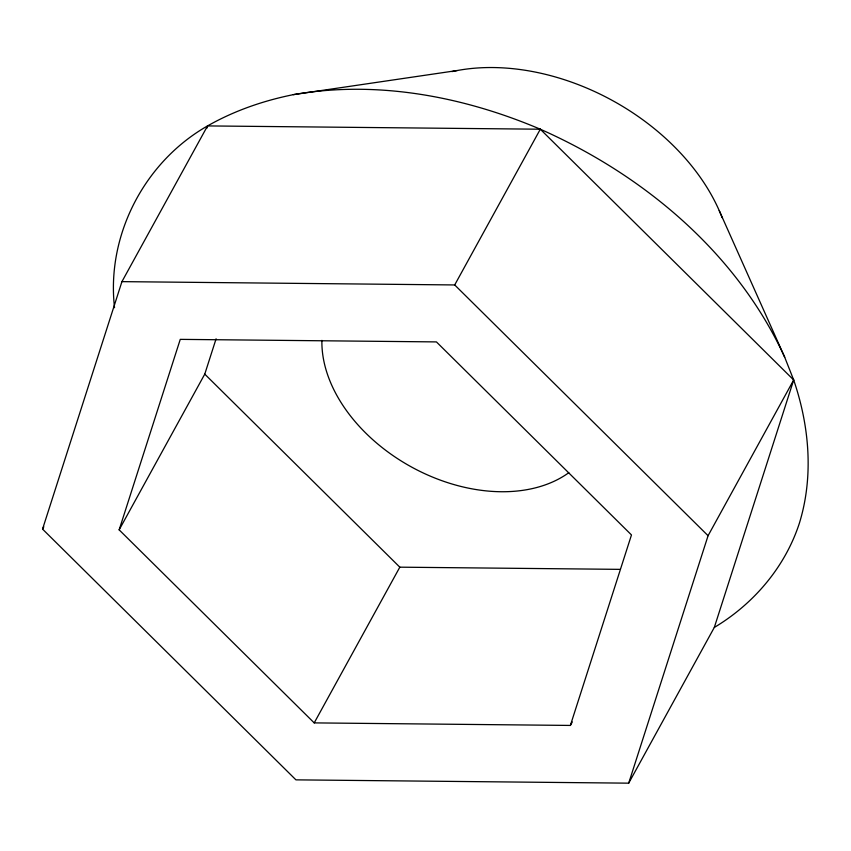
<?xml version="1.0" encoding="UTF-8"?>
<svg xmlns="http://www.w3.org/2000/svg" width="851" height="851" viewBox="0 0 851 851"><rect width="100%" height="100%" fill="white"/><g stroke="black" fill="none" stroke-linecap="round" stroke-linejoin="round"><path stroke-width="1.28" d="M719.223 210.591L784.718 357.26L793.685 379.982L714.308 627.442L628.698 783.165L295.935 779.856L42.55 529.099L121.938 281.638L207.548 125.916C234.174 110.768 263.321 100.695 293.318 94.652L457.147 70.537M206.729 128.437L207.548 125.916L540.311 129.214C643.813 175.061 736.987 253.013 784.718 357.26M119.151 529.854L180.263 339.368L436.425 341.911L631.474 534.949L570.372 725.435L314.21 722.893L119.151 529.854L204.761 374.132L216.09 338.804M628.698 783.165L708.075 535.705L793.685 379.982L540.311 129.214C463.018 96.333 376.78 80.058 293.318 94.652M42.55 529.099L43.827 526.769M121.938 281.638L454.7 284.947L540.311 129.214M314.21 722.893L399.821 567.17L620.145 569.362M570.372 725.435L572.287 721.956M207.548 125.916C144.415 161.839 106.205 235.397 114.534 307.69M714.308 627.442C753.678 603.902 785.016 567.149 799.334 523.365C813.822 476.539 809.386 425.915 793.685 379.982M454.7 284.947L708.075 535.705M204.761 374.132L399.821 567.17M568.808 472.699A148.223 102.96 28.8 0 1 413.331 467.997A148.223 102.96 28.8 0 1 321.901 340.389M451.892 71.612A197.634 137.288 28.8 0 1 722.159 217.675"/></g></svg>
